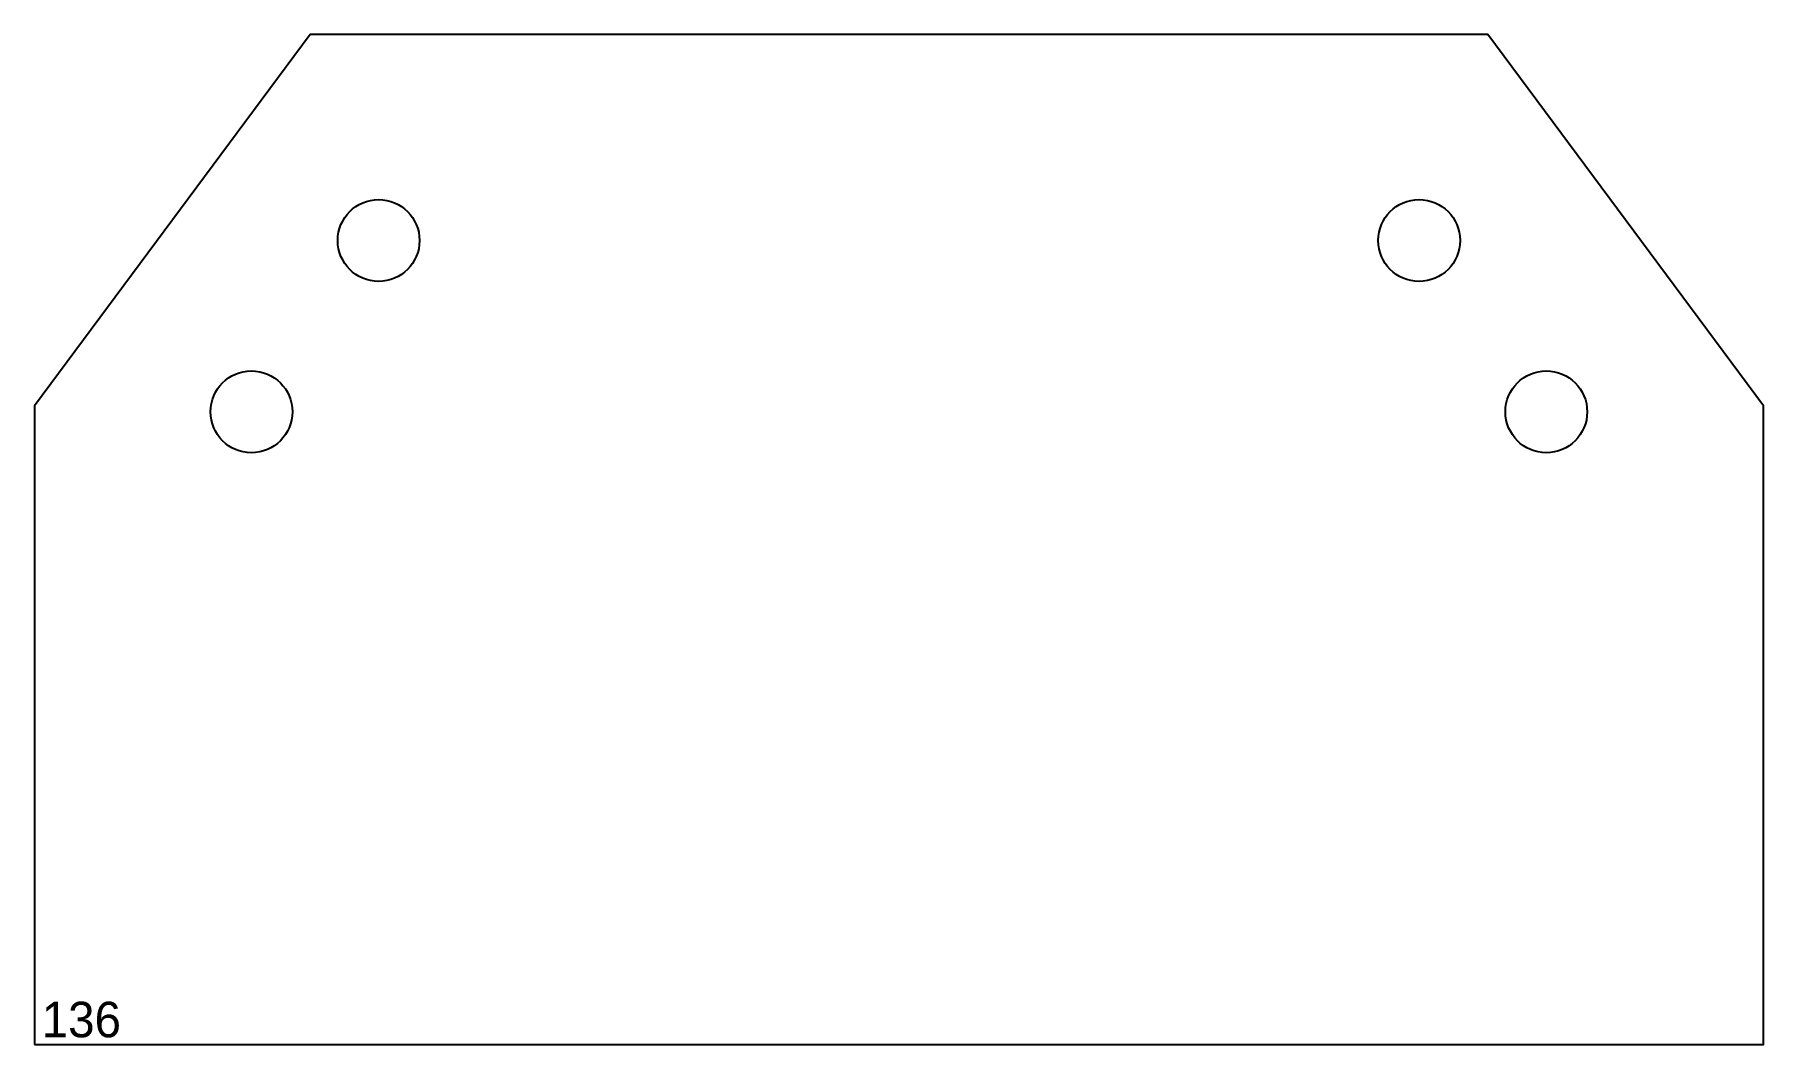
# Model space of a CAD drawing. Header units: millimetres. Extents: x 0 to 486, y 0 to 284.
import ezdxf

# ---------------------------------------------------------------- set-up
doc = ezdxf.new("R2010")
doc.units = ezdxf.units.MM
doc.header["$MEASUREMENT"] = 0
for name, color, linetype in [('ВнешнийКонтур', 7, 'Continuous'), ('Нумерация', 7, 'Continuous'), ('Отверстие', 7, 'Continuous')]:
    doc.layers.add(name, color=color, linetype=linetype)

msp = doc.modelspace()

# ---------------------------------------------------------------- linework, layer by layer
at = {"layer": 'ВнешнийКонтур', "color": 0, "linetype": 'Continuous'}
msp.add_lwpolyline([(0, 0), (486.34, 0), (486.34, 179.61), (408.85, 283.99), (77.52, 283.99), (0, 179.63)], close=True, dxfattribs=at)
at = {"layer": 'Отверстие', "color": 0, "linetype": 'Continuous'}
for centre in [(96.79, 226.08), (389.49, 226.08), (61.01, 177.91), (425.27, 177.91)]:
    msp.add_circle(centre, 11.5, dxfattribs=at)

# ---------------------------------------------------------------- texts
at = {"layer": 'Нумерация', "color": 0, "linetype": 'Continuous'}
msp.add_text('136', height=10, dxfattribs=at).set_placement((2, 2))

doc.saveas('drawing.dxf')
